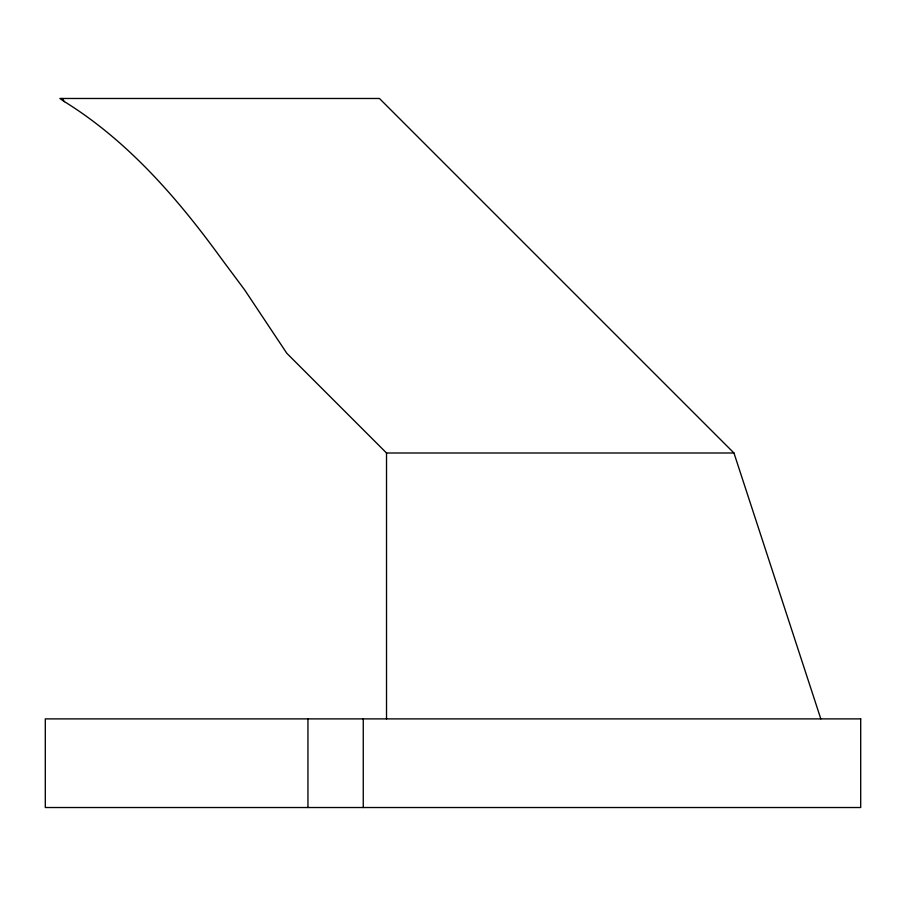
<?xml version="1.0" encoding="UTF-8"?>
<svg xmlns="http://www.w3.org/2000/svg" width="906" height="906" viewBox="0 0 906 906"><rect width="100%" height="100%" fill="white"/><g stroke="black" fill="none" stroke-linecap="round" stroke-linejoin="round"><path stroke-width="1.36" d="M733.962 453L379.433 98.482L59.887 98.482L64.439 101.631C127.882 140.917 177.701 198.482 221.155 258.346L244.631 289.863L286.817 353.295L386.522 453L733.962 453L820.813 718.888M61.28 98.482L64.439 101.631M386.522 453L386.522 718.888M363.261 718.888L363.261 807.518M307.949 718.888L307.949 807.518M62.774 98.482L62.774 100.351M860.7 718.888L45.3 718.888L45.3 807.518L860.7 807.518L860.7 718.888"/></g></svg>
